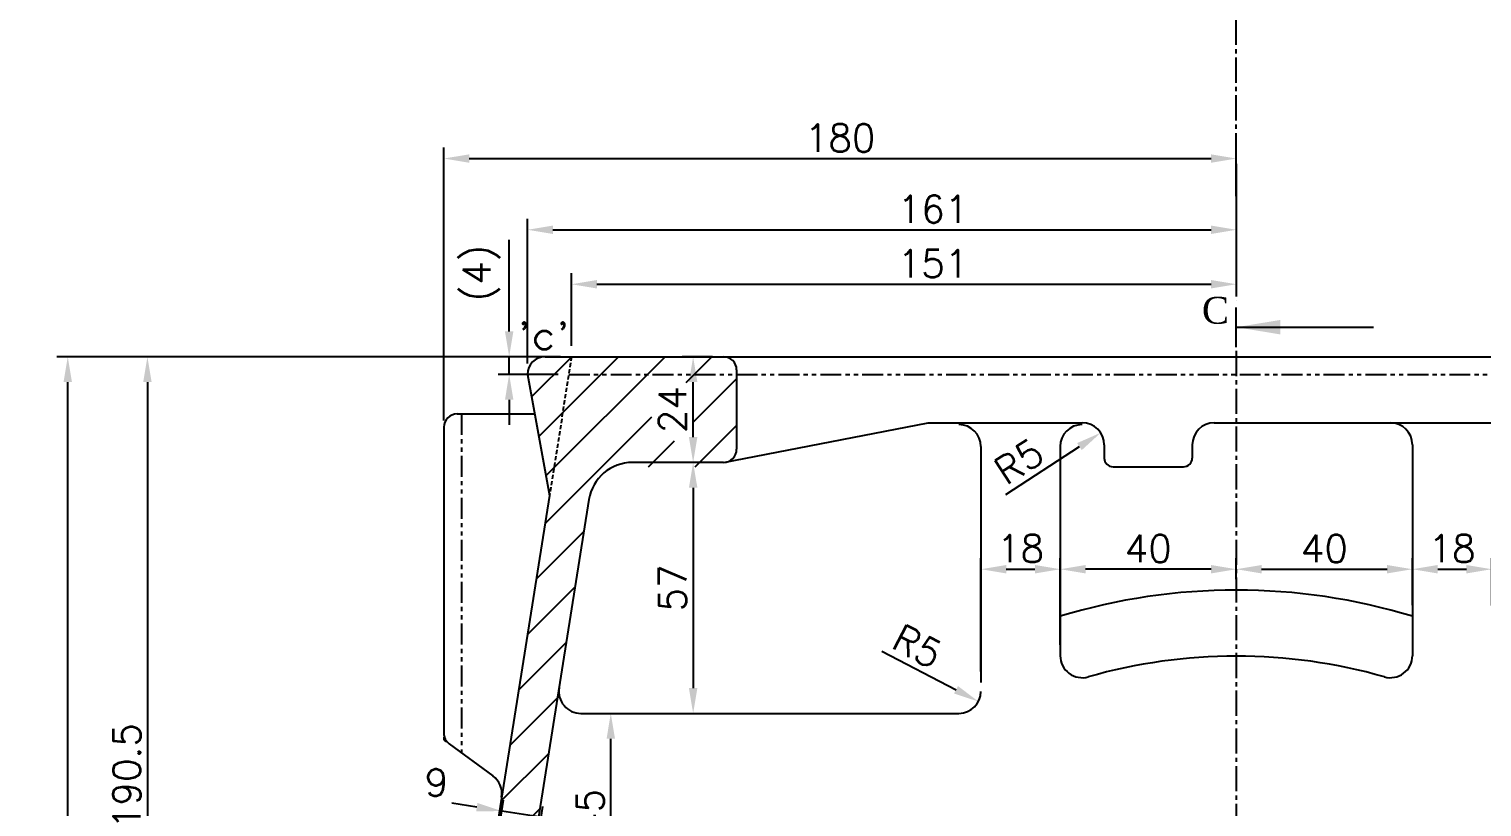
# Model space of a CAD drawing. Header units: millimetres. Extents: x -4466 to 20635, y -2270 to 9154.
# Drawn here: x 19002.8 to 19332.8, y 8011.8 to 8188.5 of the extents above; entities that cross this region are included whole.
import ezdxf

# ---------------------------------------------------------------- set-up
doc = ezdxf.new("R2010")
doc.units = ezdxf.units.MM
doc.header["$LTSCALE"] = 0.3
doc.header["$PDSIZE"] = -50
for name, pattern in [('CENTER2', [28.575, 19.05, -3.175, 3.175, -3.175]), ('HIDDEN2', [4.7625, 3.175, -1.5875]), ('PHANTOM2', [31.75, 15.875, -3.175, 3.175, -3.175, 3.175, -3.175])]:
    doc.linetypes.add(name, pattern=pattern)
doc.layers.add('AM_8', color=1, linetype='Continuous', lineweight=25)
for name, color, linetype in [('center', 1, 'CENTER2'), ('CHAIN ...', 8, 'PHANTOM2'), ('hidden', 4, 'HIDDEN2')]:
    doc.layers.add(name, color=color, linetype=linetype)
doc.styles.add('ROMANTIC', font='romantic.ttf')
doc.styles.add('rs', font='romans.shx')
doc.styles.get("Standard").update_dxf_attribs({"font": 'romans.shx'})
doc.dimstyles.new('ISO-25', dxfattribs={"dimscale": 2.5, "dimtxt": 2.5, "dimasz": 2.5, "dimexe": 0.7, "dimexo": 0.625, "dimtad": 1, "dimdec": 3, "dimlfac": -1, "dimzin": 9, "dimdsep": 46, "dimtxsty": 'Standard', "dimcen": 2.5, "dimclrd": 1, "dimclre": 1, "dimclrt": 7, "dimazin": 0, "dimtfac": 0.65, "dimtdec": 3, "dimtmove": 0, "dimatfit": 3, "dimfxl": 0.7, "dimtolj": 1, "dimarcsym": 0})
doc.dimstyles.new('sarab', dxfattribs={"dimscale": 3, "dimtxt": 2.5, "dimasz": 2.3, "dimexe": 1, "dimexo": 1, "dimtad": 1, "dimdec": 3, "dimdsep": 46, "dimtxsty": 'rs', "dimcen": 0, "dimclrd": 1, "dimclre": 1, "dimclrt": 7, "dimadec": 3, "dimazin": 2, "dimtfac": 1, "dimtdec": 3, "dimtmove": 0, "dimatfit": 3, "dimfxl": 1, "dimarcsym": 0})

# ---------------------------------------------------------------- blocks, each defined once
blk = doc.blocks.new('*D870')
at = {"color": 1, "lineweight": -2, "transparency": 16777216}
blk.add_line((19295.3, 7948.12), (19307.11, 7939.32), dxfattribs=at)
for start, end in [(100.7822, 111.5644), (75, 90), (53.3387, 75), (53.4356, 64.2178)]:
    blk.add_arc((19277.03, 7923.57), 30.6, start, end, dxfattribs=at)
at = {"color": 1, "transparency": 16777216}
for points in [[(19271.21, 7954.58), (19271.39, 7952.68), (19277.03, 7954.17)], [(19290, 7950.23), (19290.67, 7952.02), (19284.95, 7953.13)]]:
    blk.add_solid(points, dxfattribs=at)
at = {"layer": 'Defpoints', "color": 0, "transparency": 16777216}
for p in [(19277.03, 8134.06), (19291.34, 7977), (19277.03, 7954.05), (19279.69, 7954.05), (19264.07, 7875.23)]:
    blk.add_point(p, dxfattribs=at)
at = {"color": 7, "transparency": 16777216, "insert": (19304, 7947.48), "char_height": 6.25, "attachment_point": 5, "rotation": 323.3387, "style": 'rs'}
blk.add_mtext('15°', dxfattribs=at)
blk = doc.blocks.new('*D775')
at = {"color": 1, "lineweight": -2, "transparency": 16777216}
blk.add_line((19134.94, 7993.82), (19134.94, 8027.32), dxfattribs=at)
at = {"color": 1, "transparency": 16777216}
for points in [[(19133.99, 8027.32), (19135.9, 8027.32), (19134.94, 8033.07)], [(19133.99, 7993.82), (19135.9, 7993.82), (19134.94, 7988.07)]]:
    blk.add_solid(points, dxfattribs=at)
at = {"layer": 'Defpoints', "color": 0, "transparency": 16777216}
for p in [(19134.94, 8033.07), (19134.94, 8033.07), (19134.94, 7988.07)]:
    blk.add_point(p, dxfattribs=at)
at = {"color": 7, "transparency": 16777216, "insert": (19130.26, 8010.57), "char_height": 6.25, "attachment_point": 5, "rotation": 90, "style": 'rs'}
blk.add_mtext('45', dxfattribs=at)
blk = doc.blocks.new('*D776')
at = {"color": 1, "lineweight": -2, "transparency": 16777216}
blk.add_line((19153.65, 8084.32), (19153.65, 8038.82), dxfattribs=at)
at = {"color": 1, "transparency": 16777216}
for points in [[(19152.69, 8084.32), (19154.61, 8084.32), (19153.65, 8090.07)], [(19152.69, 8038.82), (19154.61, 8038.82), (19153.65, 8033.07)]]:
    blk.add_solid(points, dxfattribs=at)
at = {"layer": 'Defpoints', "color": 0, "transparency": 16777216}
for p in [(19153.65, 8090.07), (19153.65, 8033.07), (19153.65, 8033.07)]:
    blk.add_point(p, dxfattribs=at)
at = {"color": 7, "transparency": 16777216, "insert": (19148.96, 8061.57), "char_height": 6.25, "attachment_point": 5, "rotation": 90, "style": 'rs'}
blk.add_mtext('57', dxfattribs=at)
blk = doc.blocks.new('*D877')
at = {"color": 1, "lineweight": -2, "transparency": 16777216}
for p, q in [((19158.03, 8114.07), (19151.15, 8114.07)), ((19153.65, 8095.82), (19153.65, 8108.32)), ((19156.46, 8090.07), (19151.15, 8090.07))]:
    blk.add_line(p, q, dxfattribs=at)
at = {"color": 1, "transparency": 16777216}
for points in [[(19152.69, 8108.32), (19154.61, 8108.32), (19153.65, 8114.07)], [(19152.69, 8095.82), (19154.61, 8095.82), (19153.65, 8090.07)]]:
    blk.add_solid(points, dxfattribs=at)
at = {"layer": 'Defpoints', "color": 0, "transparency": 16777216}
for p in [(19153.65, 8114.07), (19160.53, 8114.07), (19158.96, 8090.07)]:
    blk.add_point(p, dxfattribs=at)
at = {"color": 7, "transparency": 16777216, "insert": (19148.96, 8102.07), "char_height": 6.25, "attachment_point": 5, "rotation": 90, "style": 'rs'}
blk.add_mtext('24', dxfattribs=at)
blk = doc.blocks.new('*D777')
at = {"color": 1, "lineweight": -2, "transparency": 16777216}
for p, q in [((19111.86, 8119.82), (19111.86, 8140.6)), ((19123.53, 8114.07), (19109.36, 8114.07)), ((19111.86, 8110.07), (19111.86, 8114.07)), ((19123.01, 8110.07), (19109.36, 8110.07)), ((19111.86, 8104.32), (19111.86, 8098.57))]:
    blk.add_line(p, q, dxfattribs=at)
at = {"color": 1, "transparency": 16777216}
for points in [[(19110.91, 8119.82), (19112.82, 8119.82), (19111.86, 8114.07)], [(19110.91, 8104.32), (19112.82, 8104.32), (19111.86, 8110.07)]]:
    blk.add_solid(points, dxfattribs=at)
at = {"layer": 'Defpoints', "color": 0, "transparency": 16777216}
for p in [(19126.03, 8114.07), (19111.86, 8110.07), (19125.51, 8110.07)]:
    blk.add_point(p, dxfattribs=at)
at = {"color": 7, "transparency": 16777216, "insert": (19105.54, 8133.08), "char_height": 6.25, "attachment_point": 5, "rotation": 90, "style": 'rs'}
blk.add_mtext('(4)', dxfattribs=at)
blk = doc.blocks.new('*D878')
at = {"color": 1, "lineweight": -2, "transparency": 16777216}
for p, q in [((19219.03, 8042.57), (19219.03, 8068.31)), ((19224.78, 8065.81), (19231.28, 8065.81)), ((19237.03, 8048.67), (19237.03, 8068.31))]:
    blk.add_line(p, q, dxfattribs=at)
at = {"color": 1, "transparency": 16777216}
for points in [[(19224.78, 8066.77), (19224.78, 8064.85), (19219.03, 8065.81)], [(19231.28, 8066.77), (19231.28, 8064.85), (19237.03, 8065.81)]]:
    blk.add_solid(points, dxfattribs=at)
at = {"layer": 'Defpoints', "color": 0, "transparency": 16777216}
for p in [(19237.03, 8065.81), (19237.03, 8046.17), (19219.03, 8040.07)]:
    blk.add_point(p, dxfattribs=at)
at = {"color": 7, "transparency": 16777216, "insert": (19228.03, 8070.5), "char_height": 6.25, "attachment_point": 5, "style": 'rs'}
blk.add_mtext('18', dxfattribs=at)
blk = doc.blocks.new('*D879')
at = {"color": 1, "lineweight": -2, "transparency": 16777216}
for p, q in [((19317.03, 8059.19), (19317.03, 8068.31)), ((19322.78, 8065.81), (19329.28, 8065.81)), ((19335.03, 8057.57), (19335.03, 8068.31))]:
    blk.add_line(p, q, dxfattribs=at)
at = {"color": 1, "transparency": 16777216}
for points in [[(19322.78, 8066.77), (19322.78, 8064.85), (19317.03, 8065.81)], [(19329.28, 8066.77), (19329.28, 8064.85), (19335.03, 8065.81)]]:
    blk.add_solid(points, dxfattribs=at)
at = {"layer": 'Defpoints', "color": 0, "transparency": 16777216}
for p in [(19335.03, 8065.81), (19317.03, 8056.69), (19335.03, 8055.07)]:
    blk.add_point(p, dxfattribs=at)
at = {"color": 7, "transparency": 16777216, "insert": (19326.03, 8070.5), "char_height": 6.25, "attachment_point": 5, "style": 'rs'}
blk.add_mtext('18', dxfattribs=at)
blk = doc.blocks.new('*D880')
at = {"color": 1, "lineweight": -2, "transparency": 16777216}
for p, q in [((19237.03, 8057.62), (19237.03, 8068.31)), ((19271.28, 8065.81), (19242.78, 8065.81)), ((19277.03, 8063.57), (19277.03, 8068.31))]:
    blk.add_line(p, q, dxfattribs=at)
at = {"color": 1, "transparency": 16777216}
for points in [[(19242.78, 8066.77), (19242.78, 8064.85), (19237.03, 8065.81)], [(19271.28, 8066.77), (19271.28, 8064.85), (19277.03, 8065.81)]]:
    blk.add_solid(points, dxfattribs=at)
at = {"layer": 'Defpoints', "color": 0, "transparency": 16777216}
for p in [(19237.03, 8065.81), (19277.03, 8061.07), (19237.03, 8055.12)]:
    blk.add_point(p, dxfattribs=at)
at = {"color": 7, "transparency": 16777216, "insert": (19257.03, 8070.5), "char_height": 6.25, "attachment_point": 5, "style": 'rs'}
blk.add_mtext('40', dxfattribs=at)
blk = doc.blocks.new('*D881')
at = {"color": 1, "lineweight": -2, "transparency": 16777216}
for p, q in [((19277.03, 8063.57), (19277.03, 8068.31)), ((19282.78, 8065.81), (19311.28, 8065.81)), ((19317.03, 8057.62), (19317.03, 8068.31))]:
    blk.add_line(p, q, dxfattribs=at)
at = {"color": 1, "transparency": 16777216}
for points in [[(19282.78, 8066.77), (19282.78, 8064.85), (19277.03, 8065.81)], [(19311.28, 8066.77), (19311.28, 8064.85), (19317.03, 8065.81)]]:
    blk.add_solid(points, dxfattribs=at)
at = {"layer": 'Defpoints', "color": 0, "transparency": 16777216}
for p in [(19317.03, 8065.81), (19277.03, 8061.07), (19317.03, 8055.12)]:
    blk.add_point(p, dxfattribs=at)
at = {"color": 7, "transparency": 16777216, "insert": (19297.03, 8070.5), "char_height": 6.25, "attachment_point": 5, "style": 'rs'}
blk.add_mtext('40', dxfattribs=at)
blk = doc.blocks.new('*D780')
at = {"color": 1, "lineweight": -2, "transparency": 16777216}
for p, q in [((19277.03, 8145.52), (19277.03, 8128.04)), ((19126.03, 8116.57), (19126.03, 8133.04)), ((19131.78, 8130.54), (19271.28, 8130.54))]:
    blk.add_line(p, q, dxfattribs=at)
at = {"color": 1, "transparency": 16777216}
for points in [[(19131.78, 8131.5), (19131.78, 8129.58), (19126.03, 8130.54)], [(19271.28, 8131.5), (19271.28, 8129.58), (19277.03, 8130.54)]]:
    blk.add_solid(points, dxfattribs=at)
at = {"layer": 'Defpoints', "color": 0, "transparency": 16777216}
for p in [(19277.03, 8148.02), (19277.03, 8130.54), (19126.03, 8114.07)]:
    blk.add_point(p, dxfattribs=at)
at = {"color": 7, "transparency": 16777216, "insert": (19208.14, 8135.23), "char_height": 6.25, "attachment_point": 5, "style": 'rs'}
blk.add_mtext('151', dxfattribs=at)
blk = doc.blocks.new('*D781')
at = {"color": 1, "lineweight": -2, "transparency": 16777216}
for p, q in [((19097.03, 8099.57), (19097.03, 8161.59)), ((19277.03, 8150.52), (19277.03, 8161.59)), ((19102.78, 8159.09), (19271.28, 8159.09))]:
    blk.add_line(p, q, dxfattribs=at)
at = {"color": 1, "transparency": 16777216}
for points in [[(19102.78, 8160.04), (19102.78, 8158.13), (19097.03, 8159.09)], [(19271.28, 8160.04), (19271.28, 8158.13), (19277.03, 8159.09)]]:
    blk.add_solid(points, dxfattribs=at)
at = {"layer": 'Defpoints', "color": 0, "transparency": 16777216}
for p in [(19277.03, 8159.09), (19277.03, 8148.02), (19097.03, 8097.07)]:
    blk.add_point(p, dxfattribs=at)
at = {"color": 7, "transparency": 16777216, "insert": (19187.03, 8163.77), "char_height": 6.25, "attachment_point": 5, "style": 'rs'}
blk.add_mtext('180', dxfattribs=at)
blk = doc.blocks.new('*D756')
at = {"color": 1, "lineweight": -2, "transparency": 16777216}
for p, q in [((19117.53, 8114.07), (19027.19, 8114.07)), ((19029.69, 8108.32), (19029.69, 7929.32)), ((19085.71, 7923.57), (19027.19, 7923.57))]:
    blk.add_line(p, q, dxfattribs=at)
at = {"color": 1, "transparency": 16777216}
for points in [[(19028.73, 8108.32), (19030.65, 8108.32), (19029.69, 8114.07)], [(19028.73, 7929.32), (19030.65, 7929.32), (19029.69, 7923.57)]]:
    blk.add_solid(points, dxfattribs=at)
at = {"layer": 'Defpoints', "color": 0, "transparency": 16777216}
for p in [(19120.03, 8114.07), (19029.69, 7923.57), (19088.21, 7923.57)]:
    blk.add_point(p, dxfattribs=at)
at = {"color": 7, "transparency": 16777216, "insert": (19025, 8018.82), "char_height": 6.25, "attachment_point": 5, "rotation": 90, "style": 'rs'}
blk.add_mtext('190.5', dxfattribs=at)
blk = doc.blocks.new('*D937')
at = {"color": 1, "lineweight": -2, "transparency": 16777216}
blk.add_line((19224.67, 8082.76), (19241.4, 8093.66), dxfattribs=at)
at = {"color": 1, "transparency": 16777216}
blk.add_solid([(19240.87, 8094.46), (19241.92, 8092.86), (19246.22, 8096.8)], dxfattribs=at)
at = {"layer": 'Defpoints', "color": 0, "transparency": 16777216}
for p in [(19246.22, 8096.8), (19242.03, 8094.07)]:
    blk.add_point(p, dxfattribs=at)
at = {"color": 7, "transparency": 16777216, "insert": (19227.66, 8090.3), "char_height": 6.25, "attachment_point": 5, "rotation": 33.0833, "style": 'rs'}
blk.add_mtext('R5', dxfattribs=at)
blk = doc.blocks.new('*D938')
at = {"color": 1, "lineweight": -2, "transparency": 16777216}
blk.add_line((19196.53, 8047.23), (19213.36, 8038.42), dxfattribs=at)
at = {"color": 1, "transparency": 16777216}
blk.add_solid([(19213.81, 8039.27), (19212.92, 8037.57), (19218.46, 8035.75)], dxfattribs=at)
at = {"layer": 'Defpoints', "color": 0, "transparency": 16777216}
for p in [(19214.03, 8038.07), (19218.46, 8035.75)]:
    blk.add_point(p, dxfattribs=at)
at = {"color": 7, "transparency": 16777216, "insert": (19204.57, 8048.31), "char_height": 6.25, "attachment_point": 5, "rotation": 332.3689, "style": 'rs'}
blk.add_mtext('R5', dxfattribs=at)
blk = doc.blocks.new('*D950')
at = {"color": 1, "lineweight": -2, "transparency": 16777216}
for p, q in [((19117.53, 8114.07), (19009.1, 8114.07)), ((19011.6, 7748.82), (19011.6, 8108.32)), ((19115.53, 7743.07), (19009.1, 7743.07))]:
    blk.add_line(p, q, dxfattribs=at)
at = {"color": 1, "transparency": 16777216}
for points in [[(19010.64, 8108.32), (19012.55, 8108.32), (19011.6, 8114.07)], [(19010.64, 7748.82), (19012.55, 7748.82), (19011.6, 7743.07)]]:
    blk.add_solid(points, dxfattribs=at)
at = {"layer": 'Defpoints', "color": 0, "transparency": 16777216}
for p in [(19011.6, 8114.07), (19120.03, 8114.07), (19118.03, 7743.07)]:
    blk.add_point(p, dxfattribs=at)
at = {"color": 7, "transparency": 16777216, "insert": (19006.91, 7928.57), "char_height": 6.25, "attachment_point": 5, "rotation": 90, "style": 'rs'}
blk.add_mtext('371', dxfattribs=at)
blk = doc.blocks.new('_DatumFilled')
at = {"color": 0, "linetype": 'ByBlock'}
blk.add_solid([(0, 0.577), (-1, 0), (0, -0.577)], dxfattribs=at)
blk = doc.blocks.new('*D812')
at = {"color": 1, "lineweight": -2, "transparency": 16777216}
for p, q in [((19107.2, 7991.96), (19110.59, 8013.34)), ((19104.52, 8011.77), (19098.84, 8012.68)), ((19119.09, 8009.46), (19110.2, 8010.87)), ((19116.09, 7990.55), (19119.48, 8011.93)), ((19124.77, 8008.56), (19130.45, 8007.66))]:
    blk.add_line(p, q, dxfattribs=at)
at = {"color": 1, "transparency": 16777216}
for points in [[(19104.67, 8012.72), (19104.37, 8010.83), (19110.2, 8010.87)], [(19124.92, 8009.51), (19124.62, 8007.61), (19119.09, 8009.46)]]:
    blk.add_solid(points, dxfattribs=at)
at = {"layer": 'Defpoints', "color": 0, "transparency": 16777216}
for p in [(19119.09, 8009.46), (19106.81, 7989.49), (19115.7, 7988.08)]:
    blk.add_point(p, dxfattribs=at)
at = {"color": 7, "transparency": 16777216, "insert": (19095.35, 8017.36), "char_height": 6.25, "attachment_point": 5, "style": 'rs'}
blk.add_mtext('9', dxfattribs=at)
blk = doc.blocks.new('*D832')
at = {"color": 1, "lineweight": -2, "transparency": 16777216}
for p, q in [((19277.03, 8157.89), (19277.03, 8140.41)), ((19116.03, 8112.57), (19116.03, 8145.41)), ((19121.78, 8142.91), (19271.28, 8142.91))]:
    blk.add_line(p, q, dxfattribs=at)
at = {"color": 1, "transparency": 16777216}
for points in [[(19121.78, 8143.86), (19121.78, 8141.95), (19116.03, 8142.91)], [(19271.28, 8143.86), (19271.28, 8141.95), (19277.03, 8142.91)]]:
    blk.add_solid(points, dxfattribs=at)
at = {"layer": 'Defpoints', "color": 0, "transparency": 16777216}
for p in [(19277.03, 8160.39), (19277.03, 8142.91), (19116.03, 8110.07)]:
    blk.add_point(p, dxfattribs=at)
at = {"color": 7, "transparency": 16777216, "insert": (19208.14, 8147.59), "char_height": 6.25, "attachment_point": 5, "style": 'rs'}
blk.add_mtext('161', dxfattribs=at)

msp = doc.modelspace()

# ---------------------------------------------------------------- hatches: boundary and pattern name
at = {"layer": 'AM_8'}
h = msp.add_hatch(dxfattribs=at)
h.set_pattern_fill('_U', color=256, scale=7.5, angle=45, style=0, pattern_type=0)
h.set_pattern_definition([(45, (11968.413, 8020.393), (-5.303301, 5.303301), [])])
edge = h.paths.add_edge_path(flags=17)
edge.add_arc((19151.52622, 7767.84649), 5, 0, 50.6661183, ccw=False)
edge.add_line((19156.52622, 7767.84649), (19156.52622, 7748.06958))
edge.add_arc((19161.52622, 7748.06958), 5, 180, 270)
edge.add_line((19161.52622, 7743.06958), (19187.02621, 7743.06958))
edge.add_line((19187.02621, 7743.06958), (19187.02621, 7750.58115))
edge.add_arc((19277.02622, 7923.56958), 195, 231.1460425, 242.5135721, ccw=False)
edge = h.paths.add_edge_path(flags=17)
edge.add_line((19187.02621, 7750.58115), (19187.02621, 7743.06958))
edge.add_line((19187.02621, 7743.06958), (19203.23766, 7743.06958))
edge.add_arc((19277.02622, 7923.56958), 195, 242.5135721, 247.7652136, ccw=False)
edge = h.paths.add_edge_path()
edge.add_arc((19277.02622, 7923.56958), 195, 261.6936005, 270.0000007, ccw=False)
edge.add_arc((19246.86167, 7725.77301), 5.2365, 9.5091479, 67.6229814, ccw=False)
edge.add_line((19252.02622, 7726.63811), (19252.02622, 7723.56958))
edge.add_arc((19255.02622, 7723.56958), 3, 180, 270)
edge.add_line((19255.02622, 7720.56958), (19277.02622, 7720.56958))
edge.add_line((19277.02622, 7720.56958), (19277.02622, 7728.56958))
edge = h.paths.add_edge_path()
edge.add_arc((19305.3972, 7726.54276), 3.37252, 111.4521569, 178.2696626, ccw=False)
edge.add_line((19304.16379, 7729.68164), (19286.75042, 7728.81219))
edge.add_arc((19277.02622, 7923.56958), 195, 270.0000007, 272.8583946, ccw=False)
edge.add_line((19277.02622, 7728.56958), (19277.02622, 7720.56958))
edge.add_line((19277.02622, 7720.56958), (19299.02622, 7720.56958))
edge.add_arc((19299.02622, 7723.56958), 3, 270, 360)
edge.add_line((19302.02622, 7723.56958), (19302.02622, 7726.6446))
edge = h.paths.add_edge_path()
edge.add_line((19160.52622, 8114.06958), (19120.02622, 8114.06958))
edge.add_line((19120.02622, 8114.06958), (19116.02622, 8110.06958))
edge.add_line((19116.02622, 8110.06958), (19121.02622, 8082.57308))
edge.add_line((19121.02622, 8082.57308), (19163.52622, 8110.06958))
edge.add_line((19163.52622, 8110.06958), (19163.52622, 8111.06958))
edge.add_arc((19160.52622, 8111.06958), 3, 0, 90)
edge = h.paths.add_edge_path()
edge.add_arc((19127.02622, 7852.46403), 20, 180, 205.3626844, ccw=False)
edge.add_line((19107.02622, 7852.46403), (19107.02622, 7923.56958))
edge.add_line((19107.02622, 7923.56958), (19098.02622, 7923.56958))
edge.add_line((19098.02622, 7923.56958), (19098.02622, 7852.46402))
edge.add_arc((19127.02622, 7852.46402), 29, 180, 205.3626863)
edge.add_arc((19277.02622, 7923.56958), 195, 205.3626863, 270.0000007)
edge.add_line((19277.02622, 7728.56958), (19277.02622, 7737.56958))
edge.add_arc((19277.02622, 7923.56958), 186, 205.3626844, 270.0000007, ccw=False)
edge = h.paths.add_edge_path()
edge.add_line((19109.12864, 7950.22294), (19129.83164, 8080.63743))
edge.add_arc((19139.70797, 8079.06958), 10, 90, 170.9796959, ccw=False)
edge.add_line((19139.70797, 8089.06958), (19160.52622, 8089.06958))
edge.add_line((19160.52622, 8089.06958), (19161.75951, 8089.33481))
edge.add_arc((19160.52622, 8092.06958), 3, 294.2736489, 360)
edge.add_line((19163.52622, 8092.06958), (19163.52622, 8110.06958))
edge.add_line((19163.52622, 8110.06958), (19121.02622, 8082.57308))
edge.add_line((19121.02622, 8082.57308), (19100.23994, 7951.634))
edge.add_arc((19277.02622, 7923.56958), 179, 170.9796959, 180)
edge.add_line((19098.02622, 7923.56958), (19107.02622, 7923.56958))
edge.add_arc((19277.02622, 7923.56958), 170, 170.9796959, 180, ccw=False)
edge = h.paths.add_edge_path()
edge.add_line((19691.02622, 8114.06958), (19659.02622, 8114.06958))
edge.add_arc((19659.02622, 8111.06958), 3, 90, 180)
edge.add_line((19656.02622, 8111.06958), (19656.02622, 8110.06958))
edge.add_line((19656.02622, 8110.06958), (19691.27366, 8110.06958))
edge.add_line((19691.27366, 8110.06958), (19691.02622, 8114.06958))
edge = h.paths.add_edge_path()
edge.add_line((19706.02622, 7858.01337), (19706.02622, 7867.81958))
edge.add_arc((19584.02622, 7867.81958), 122, 360, 363.539849)
edge.add_line((19705.79346, 7875.3522), (19705.70268, 7876.81958))
edge.add_line((19705.70268, 7876.81958), (19697.02622, 7876.81958))
edge.add_line((19697.02622, 7876.81958), (19697.02622, 7819.2209))
edge.add_arc((19584.27622, 7865.81958), 122, 337.5450808, 356.3314025)
edge = h.paths.add_edge_path()
edge.add_line((19702.81069, 7923.56958), (19693.79349, 7923.56958))
edge.add_line((19693.79349, 7923.56958), (19695.46316, 7896.57885))
edge.add_arc((19468.27622, 7867.81958), 229, 2.6774882, 7.2146165, ccw=False)
edge.add_line((19697.02622, 7878.51708), (19697.02622, 7876.81958))
edge.add_line((19697.02622, 7876.81958), (19705.70268, 7876.81958))
edge.add_line((19705.70268, 7876.81958), (19702.81069, 7923.56958))
edge = h.paths.add_edge_path()
edge.add_line((19691.27366, 8110.06958), (19656.02622, 8110.06958))
edge.add_line((19656.02622, 8110.06958), (19656.02622, 8092.06958))
edge.add_arc((19659.02622, 8092.06958), 3, 180, 270)
edge.add_line((19659.02622, 8089.06958), (19678.85528, 8089.06958))
edge.add_arc((19678.85528, 8084.06958), 5, 3.539849, 90, ccw=False)
edge.add_line((19683.84574, 8084.3783), (19693.79349, 7923.56958))
edge.add_line((19693.79349, 7923.56958), (19702.81069, 7923.56958))
edge.add_line((19702.81069, 7923.56958), (19691.27366, 8110.06958))
h.paths.add_polyline_path([(19584.27622, 7752.67882), (19460.27622, 7746.48752), (19460.27622, 7737.47631), (19584.27622, 7743.66761)])
edge = h.paths.add_edge_path()
edge.add_line((19635.84318, 7755.25355), (19584.27622, 7752.67882))
edge.add_line((19584.27622, 7752.67882), (19584.27622, 7743.66761))
edge.add_line((19584.27622, 7743.66761), (19590.36008, 7743.97137))
edge.add_arc((19584.27622, 7865.81958), 122, 272.8583946, 295.003904)
edge = h.paths.add_edge_path()
edge.add_arc((19584.89421, 7865.25875), 121.16557, 273.0501485, 356.4700857)
edge.add_line((19705.8299, 7857.79863), (19706.02622, 7858.01337))
edge.add_arc((19584.27622, 7865.81958), 122, 337.5450808, 356.3314025, ccw=False)
edge.add_line((19697.02622, 7819.2209), (19697.02622, 7867.81958))
edge.add_arc((19584.52785, 7865.37324), 112.52496, -82.6493956, 1.2457364, ccw=False)
edge.add_line((19598.92437, 7753.77302), (19635.84318, 7755.25355))
edge.add_arc((19584.27622, 7865.81958), 122, 272.8583946, 295.003904, ccw=False)
edge.add_line((19590.36008, 7743.97137), (19591.34143, 7744.26484))
edge = h.paths.add_edge_path()
edge.add_line((19460.27622, 7737.47631), (19286.75042, 7728.81219))
edge.add_arc((19277.02622, 7923.56958), 195, 270.0000007, 272.8583946, ccw=False)
edge.add_line((19277.02622, 7728.56958), (19277.02622, 7737.56958))
edge.add_arc((19277.02622, 7923.56958), 186, 270.0000007, 272.8583946)
edge.add_line((19286.30161, 7737.801), (19460.27622, 7746.48752))
edge.add_line((19460.27622, 7746.48752), (19460.27622, 7737.47631))
h.paths.add_polyline_path([(19153.65072, 8094.94756), (19153.65072, 8108.19161), (19144.27572, 8108.19161), (19144.27572, 8094.94756)], flags=16)

# ---------------------------------------------------------------- linework, layer by layer
at = {"color": 60}
msp.add_line((19277.02622, 8116.27388), (19277.02622, 8125.29078), dxfattribs=at)
for p, q in [((19120.02622, 8114.06958), (19691.02622, 8114.06958)), ((19116.02622, 8110.06958), (19121.02622, 8082.57308)), ((19163.52622, 8111.06958), (19163.52622, 8093.06958)), ((19100.02622, 8101.06958), (19117.66279, 8101.06958)), ((19160.52622, 8090.06958), (19207.02622, 8099.06958)), ((19207.02622, 8099.06958), (19242.02622, 8099.06958)), ((19272.02622, 8099.06958), (19342.02622, 8099.06958)), ((19097.02622, 8098.06958), (19097.02622, 8028.58795)), ((19219.02622, 8093.66012), (19219.02622, 8040.06958)), ((19237.02622, 8093.66012), (19237.02622, 8046.17158)), ((19247.02622, 8094.06958), (19247.02622, 8091.06958)), ((19267.02622, 8094.06958), (19267.02622, 8091.06958)), ((19317.02622, 8094.06958), (19317.02622, 8046.17158)), ((19160.52622, 8090.06958), (19139.86671, 8090.06958)), ((19249.02622, 8089.06958), (19265.02622, 8089.06958)), ((19121.02622, 8082.57308), (19100.23994, 7951.634)), ((19129.99039, 8081.63743), (19109.12864, 7950.22294)), ((19128.1367, 8033.06958), (19181.92496, 8033.06958)), ((19181.92496, 8033.06958), (19214.02622, 8033.06958)), ((19097.02622, 8027.65014), (19097.02622, 8027.06958)), ((19097.02622, 8027.06958), (19097.60126, 8026.64702)), ((19098.24975, 8026.17048), (19108.17335, 8018.87815))]:
    msp.add_line(p, q)
for centre, radius, start, end in [((19120.02622, 8110.06958), 4, 90, 180), ((19160.52622, 8111.06958), 3, 0, 90), ((19100.02622, 8098.06958), 3, 90, 180), ((19214.02622, 8093.66012), 5, 0, 90), ((19242.02622, 8093.66012), 5, 90, 180), ((19242.02622, 8094.06958), 5, 0, 90), ((19272.02622, 8094.06958), 5, 90, 180), ((19312.02622, 8094.06958), 5, 0, 90), ((19160.52622, 8093.06958), 3, 270, 0), ((19139.86671, 8080.06958), 10, 90, 170.9796959), ((19249.02622, 8091.06958), 2, 180, 270), ((19265.02622, 8091.06958), 2, 270, 0), ((19277.02622, 7923.56958), 137.5, 73.0876102, 106.9123898), ((19242.02622, 8046.17158), 5, 180, 285.9328038), ((19277.02622, 7923.56958), 122.5, 74.0671962, 105.9328038), ((19312.02622, 8046.17158), 5, 254.0671962, 0), ((19128.1367, 8038.06958), 5, 170.9796959, 270), ((19214.02622, 8038.06958), 5, 270, 0), ((19100.02622, 8028.58795), 3, 180, 233.6898168), ((19105.21257, 8014.84903), 5, 350.9796959, 53.6898168)]:
    msp.add_arc(centre, radius, start, end)
at = {"layer": 'center'}
for p, q in [((19277.02622, 8150.58998), (19277.02622, 8736.23388)), ((19277.02622, 8150.58998), (19277.02622, 8126.77271)), ((19277.02622, 8115.38306), (19277.02622, 7781.04112))]:
    msp.add_line(p, q, dxfattribs=at)
at = {"layer": 'CHAIN ...'}
for p, q in [((19125.39123, 8110.06958), (19396.1806, 8110.06958)), ((19101.02622, 8101.06958), (19101.02622, 8024.1302))]:
    msp.add_line(p, q, dxfattribs=at)
at = {"layer": 'hidden'}
msp.add_line((19126.02622, 8114.06958), (19121.02622, 8082.57308), dxfattribs=at)

# ---------------------------------------------------------------- texts
at = {"style": 'ROMANTIC'}
msp.add_text('C', height=6.1, dxfattribs=at).set_placement((19269.21292, 8121.57603))
at = {"width": 1.2}
msp.add_text("'c'", height=6.1, dxfattribs=at).set_placement((19113.72089, 8115.79566))

# ---------------------------------------------------------------- dimensions: what is measured, and where the dimension line sits
for base, p1, p2, picture, middle in [((19277.02622, 8159.0855), (19097.02622, 8097.06958), (19277.02622, 8148.02429), '*D781', (19187.02622, 8159.0855)), ((19277.02622, 8142.90595), (19116.02622, 8110.06958), (19277.02622, 8160.38925), '*D832', (19208.13905, 8142.90595)), ((19277.02622, 8130.54099), (19126.02622, 8114.06958), (19277.02622, 8148.02429), '*D780', (19208.13905, 8130.54099))]:
    dim = msp.add_linear_dim(base=base, p1=p1, p2=p2, dimstyle='sarab', override={"dimscale": 2.5, "dimdec": 2, "dimadec": 2, "dimtdec": 2, "dimatfit": 0})
    dim.commit()
    dim.dimension.update_dxf_attribs({"geometry": picture, "text_midpoint": middle, "dimtype": 160})
dim = msp.add_linear_dim(base=(19111.86385, 8110.06958), p1=(19126.02622, 8114.06958), p2=(19125.51339, 8110.06958), angle=90, text='(<>)', dimstyle='sarab', override={"dimscale": 2.5, "dimdec": 2, "dimadec": 2, "dimtdec": 2, "dimatfit": 0})
dim.commit()
dim.dimension.update_dxf_attribs({"geometry": '*D777', "text_midpoint": (19111.86385, 8133.08447), "dimtype": 160})
dim = msp.add_angular_dim_2l(base=(19279.69321, 7954.05338), line1=((19291.34172, 7976.99577), (19264.07233, 7875.22501)), line2=((19277.02622, 7954.05338), (19277.02622, 8134.05525)), dimstyle='sarab', override={"dimscale": 2.5, "dimdec": 2, "dimadec": 2, "dimtdec": 2, "dimatfit": 0})
dim.commit()
dim.dimension.update_dxf_attribs({"geometry": '*D870', "text_midpoint": (19304.00487, 7947.4785)})
for base, p1, p2, angle, override, picture, middle, dimtype in [((19011.5957, 8114.06958), (19118.02621, 7743.06958), (19120.02622, 8114.06958), 90, {"dimscale": 2.5, "dimtoh": 1, "dimdec": 2, "dimcen": 2.5, "dimadec": 1, "dimtdec": 2, "dimldrblk": 'DatumFilled'}, '*D950', (19011.5957, 7928.56958), 160), ((19029.68855, 7923.56958), (19120.02622, 8114.06958), (19088.21345, 7923.56958), 90, {"dimscale": 2.5, "dimdec": 2, "dimadec": 2, "dimtdec": 2, "dimatfit": 0}, '*D756', (19029.68855, 8018.81958), 160), ((19119.08978, 8009.4616), (19106.8064, 7989.48856), (19115.6951, 7988.0775), 350.9796959, {"dimscale": 2.5, "dimtoh": 1, "dimdec": 2, "dimcen": 2.5, "dimadec": 1, "dimtdec": 2, "dimldrblk": 'DatumFilled'}, '*D812', (19095.34628, 8012.67568), 161)]:
    dim = msp.add_linear_dim(base=base, p1=p1, p2=p2, angle=angle, dimstyle='sarab', override=override)
    dim.commit()
    dim.dimension.update_dxf_attribs({"geometry": picture, "text_midpoint": middle, "dimtype": dimtype})
for base, p1, p2, picture, middle in [((19153.65072, 8114.06958), (19158.96372, 8090.06958), (19160.52622, 8114.06958), '*D877', (19148.96322, 8102.06958)), ((19153.65072, 8033.06958), (19153.65072, 8090.06958), (19153.65072, 8033.06958), '*D776', (19148.96322, 8061.56958)), ((19134.94474, 8033.06958), (19134.94474, 7988.06958), (19134.94474, 8033.06958), '*D775', (19130.25724, 8010.56958))]:
    dim = msp.add_linear_dim(base=base, p1=p1, p2=p2, angle=90, dimstyle='sarab', override={"dimscale": 2.5, "dimdec": 2, "dimadec": 2, "dimtdec": 2, "dimatfit": 0})
    dim.commit()
    dim.dimension.update_dxf_attribs({"geometry": picture, "text_midpoint": middle})
for center, mpoint, picture, middle in [((19242.02622, 8094.06958), (19246.21561, 8096.79888), '*D937', (19230.21446, 8086.37449)), ((19214.02622, 8038.06958), (19218.45598, 8035.7507), '*D938', (19202.40074, 8044.15529))]:
    dim = msp.add_radius_dim(center=center, mpoint=mpoint, dimstyle='sarab', override={"dimscale": 2.5, "dimdec": 2, "dimadec": 2, "dimtdec": 2, "dimtmove": 1, "dimatfit": 0})
    dim.commit()
    dim.dimension.update_dxf_attribs({"geometry": picture, "text_midpoint": middle, "dimtype": 164})
for base, p1, p2, picture, middle in [((19237.02622, 8065.8128), (19219.02622, 8040.06958), (19237.02622, 8046.17158), '*D878', (19228.02622, 8070.5003)), ((19237.02622, 8065.8128), (19277.02622, 8061.06958), (19237.02622, 8055.12281), '*D880', (19257.02622, 8070.5003)), ((19317.02622, 8065.8128), (19277.02622, 8061.06958), (19317.02622, 8055.12281), '*D881', (19297.02622, 8070.5003)), ((19335.02622, 8065.8128), (19317.02622, 8056.68531), (19335.02622, 8055.06958), '*D879', (19326.02622, 8070.5003))]:
    dim = msp.add_linear_dim(base=base, p1=p1, p2=p2, dimstyle='sarab', override={"dimscale": 2.5, "dimdec": 2, "dimadec": 2, "dimtdec": 2, "dimatfit": 0})
    dim.commit()
    dim.dimension.update_dxf_attribs({"geometry": picture, "text_midpoint": middle})

# ---------------------------------------------------------------- leaders
msp.add_leader([(19277.02622, 8120.78233), (19308.20677, 8120.78233)], dimstyle='ISO-25', override={"dimscale": 2, "dimasz": 5})

doc.saveas('drawing.dxf')
